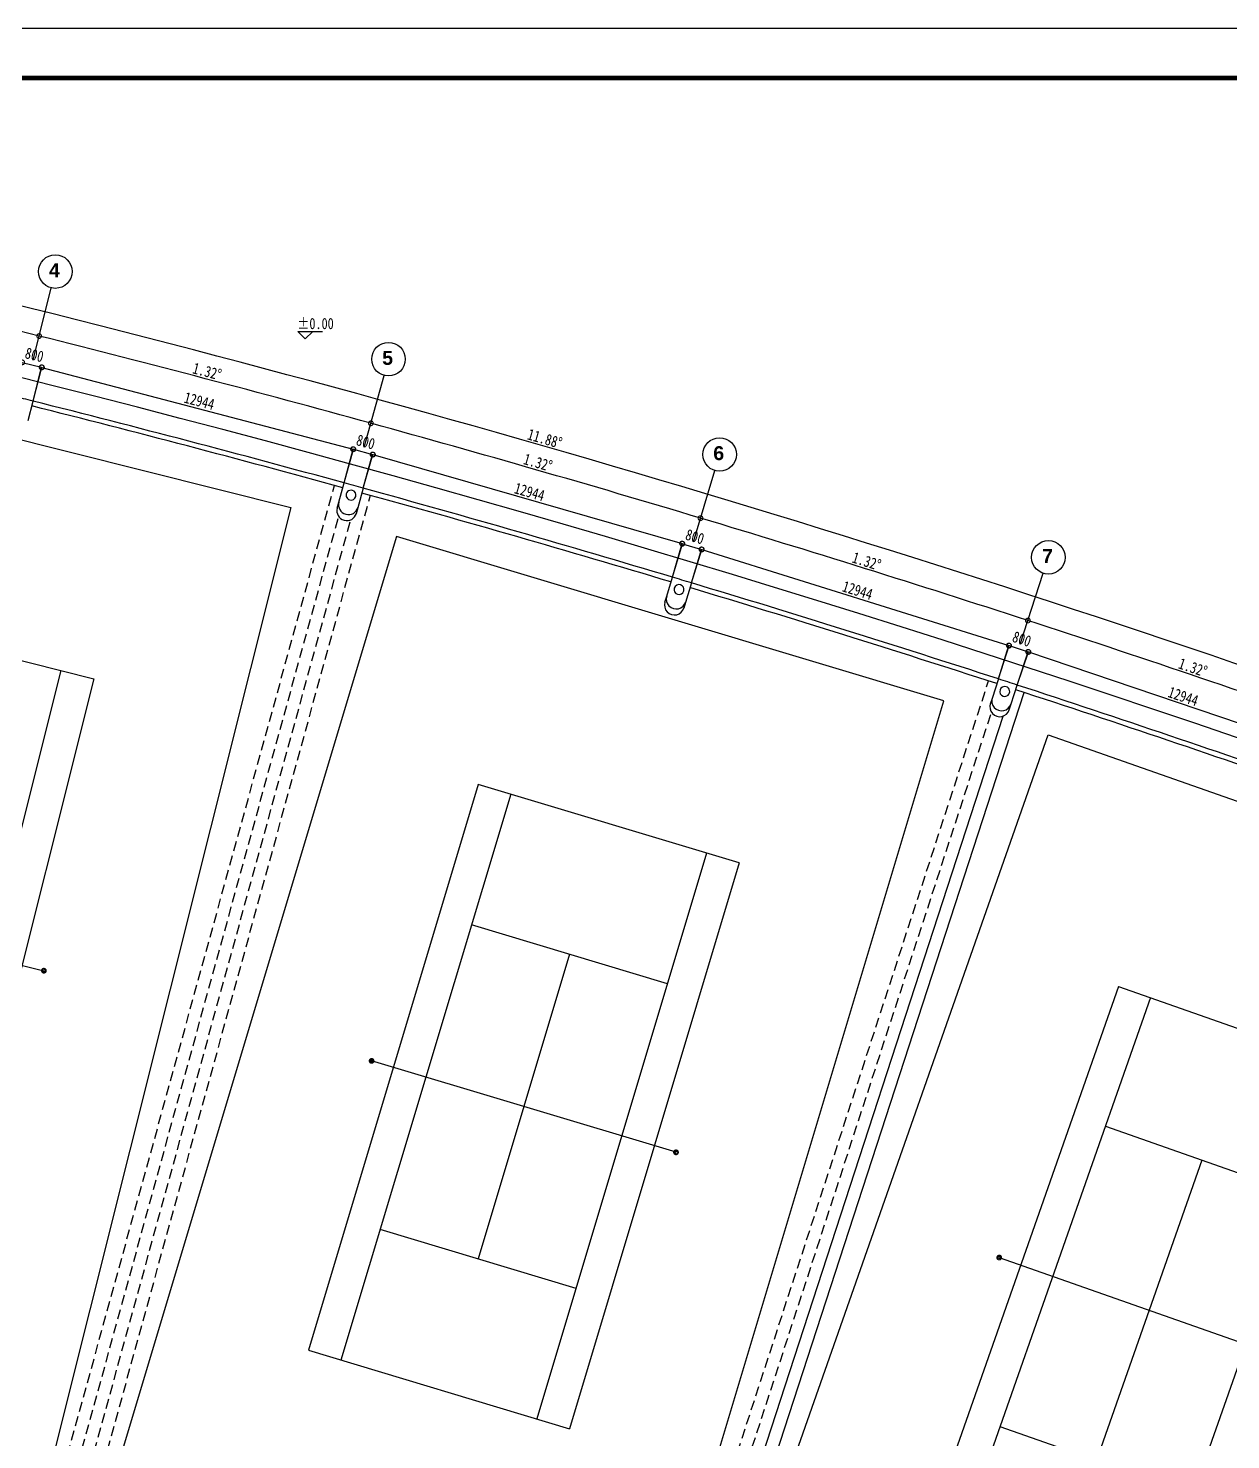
# Model space of a CAD drawing. Extents: x 23317406 to 24383751, y 42324270 to 43451021.
# Drawn here: x 23995823 to 24044219, y 43394221 to 43451021 of the extents above; entities that cross this region are included whole.
import ezdxf

# ---------------------------------------------------------------- set-up
doc = ezdxf.new("R2010")
doc.units = 0
doc.header["$MEASUREMENT"] = 0
doc.linetypes.add('DASHED', pattern=[0.75, 0.5, -0.25])
doc.layers.get('0').update_dxf_attribs({"linetype": 'CONTINUOUS'})
doc.layers.get('DEFPOINTS').update_dxf_attribs({"linetype": 'CONTINUOUS'})
for name, color, linetype in [('FRAME', 7, 'CONTINUOUS'), ('场地', 5, 'CONTINUOUS'), ('墙', 7, 'CONTINUOUS'), ('散水', 9, 'CONTINUOUS'), ('柱形', 7, 'CONTINUOUS'), ('标注', 7, 'CONTINUOUS'), ('汉字', 7, 'CONTINUOUS'), ('辅助件', 9, 'CONTINUOUS'), ('钢', 4, 'CONTINUOUS')]:
    doc.layers.add(name, color=color, linetype=linetype)
doc.styles.add('Q1', font='SimSun.ttf', dxfattribs={"width": 0.8, "height": 450})
doc.styles.add('Q200', font='SimSun.ttf', dxfattribs={"width": 0.8, "height": 450})
doc.styles.add('T-SG-01$0$Arial', font='ARIALBD.TTF')
doc.dimstyles.new('Q2', dxfattribs={"dimscale": 150, "dimtxt": 2.5, "dimasz": 2.5, "dimexe": 0, "dimexo": 0, "dimgap": 0.5, "dimtad": 1, "dimdec": 4, "dimdsep": 46, "dimtxsty": 'Q200', "dimblk1": 'DOTSMALL', "dimblk2": 'DOTSMALL', "dimsah": 1, "dimcen": 2.5, "dimadec": 0, "dimazin": 0, "dimtfac": 1, "dimtdec": 3, "dimtmove": 2, "dimatfit": 3, "dimldrblk": 'DOTSMALL', "dimfxl": 1, "dimtolj": 1, "dimtzin": 10, "dimarcsym": 0})

# ---------------------------------------------------------------- blocks, each defined once
blk = doc.blocks.new('_DOTSMALL')
at = {"color": 0, "linetype": 'ByBlock', "const_width": 0.5}
blk.add_lwpolyline([(-0.0625, 0, 1), (0.0625, 0, 1)], format="xyb", close=True, dxfattribs=at)
blk = doc.blocks.new('*D83')
at = {"color": 0, "linetype": 'ByBlock'}
blk.add_arc((23850579, 42857443), 599173, 71.96798, 73.28798, dxfattribs=at)
at = {"layer": 'DEFPOINTS', "color": 0, "linetype": 'ByBlock'}
for p in [(24023453, 43433223), (24022590, 43430350), (24031671, 43428594), (24036361, 43428137), (24035742, 43426235)]:
    blk.add_point(p, dxfattribs=at)
at = {"color": 0, "linetype": 'ByBlock', "xscale": 375, "yscale": 375, "zscale": 375}
for p, rotation in [((24022878, 43431308), 163.2879804355318), ((24036052, 43427186), 341.9679804355868)]:
    blk.add_blockref('_DOTSMALL', p, dxfattribs=dict(at, rotation=rotation))
at = {"color": 0, "linetype": 'ByBlock', "insert": (24029566, 43429571), "char_height": 450, "attachment_point": 5, "rotation": 342.628, "style": 'Q200'}
blk.add_mtext('\\A1;1.32°', dxfattribs=at)
blk = doc.blocks.new('*D82')
at = {"color": 0, "linetype": 'ByBlock'}
blk.add_arc((23850579, 42857443), 599173, 70.64798, 71.96798, dxfattribs=at)
at = {"layer": 'DEFPOINTS', "color": 0, "linetype": 'ByBlock'}
for p in [(24036361, 43428137), (24035742, 43426235), (24049790, 43424649), (24044780, 43424270), (24048796, 43421819)]:
    blk.add_point(p, dxfattribs=at)
at = {"color": 0, "linetype": 'ByBlock', "xscale": 375, "yscale": 375, "zscale": 375}
for p, rotation in [((24036052, 43427186), 161.9679804351879), ((24049127, 43422762), 340.6479804351894)]:
    blk.add_blockref('_DOTSMALL', p, dxfattribs=dict(at, rotation=rotation))
at = {"color": 0, "linetype": 'ByBlock', "insert": (24042698, 43425296), "char_height": 450, "attachment_point": 5, "rotation": 341.308, "style": 'Q200'}
blk.add_mtext('\\A1;1.32°', dxfattribs=at)
blk = doc.blocks.new('*D81')
at = {"color": 0, "linetype": 'ByBlock'}
blk.add_arc((23850579, 42857443), 599173, 73.28798, 74.60798, dxfattribs=at)
at = {"layer": 'DEFPOINTS', "color": 0, "linetype": 'ByBlock'}
for p in [(24009878, 43436088), (24009347, 43434160), (24023453, 43433223), (24018466, 43432614), (24022590, 43430350)]:
    blk.add_point(p, dxfattribs=at)
at = {"color": 0, "linetype": 'ByBlock', "xscale": 375, "yscale": 375, "zscale": 375}
for p, rotation in [((24009612, 43435124), 164.6079804353284), ((24022878, 43431308), 343.2879804354204)]:
    blk.add_blockref('_DOTSMALL', p, dxfattribs=dict(at, rotation=rotation))
at = {"color": 0, "linetype": 'ByBlock', "insert": (24016339, 43433542), "char_height": 450, "attachment_point": 5, "rotation": 343.948, "style": 'Q200'}
blk.add_mtext('\\A1;1.32°', dxfattribs=at)
blk = doc.blocks.new('*D80')
at = {"color": 0, "linetype": 'ByBlock'}
blk.add_arc((23850579, 42857443), 599173, 74.60798, 75.92798, dxfattribs=at)
at = {"layer": 'DEFPOINTS', "color": 0, "linetype": 'ByBlock'}
for p in [(23996749, 43440575), (23996019, 43437665), (24005171, 43436329), (24009878, 43436088), (24009347, 43434160)]:
    blk.add_point(p, dxfattribs=at)
at = {"color": 0, "linetype": 'ByBlock', "xscale": 375, "yscale": 375, "zscale": 375}
for p, rotation in [((23996262, 43438635), 165.9279804356059), ((24009612, 43435124), 344.6079804353946)]:
    blk.add_blockref('_DOTSMALL', p, dxfattribs=dict(at, rotation=rotation))
at = {"color": 0, "linetype": 'ByBlock', "insert": (24003024, 43437208), "char_height": 450, "attachment_point": 5, "rotation": 345.268, "style": 'Q200'}
blk.add_mtext('\\A1;1.32°', dxfattribs=at)
blk = doc.blocks.new('*D79')
at = {"color": 0, "linetype": 'ByBlock'}
blk.add_arc((23850579, 42857443), 599173, 75.92798, 77.24798, dxfattribs=at)
at = {"layer": 'DEFPOINTS', "color": 0, "linetype": 'ByBlock'}
for p in [(23983056, 43442812), (23982614, 43440861), (23996749, 43440575), (23991795, 43439736), (23996019, 43437665)]:
    blk.add_point(p, dxfattribs=at)
at = {"color": 0, "linetype": 'ByBlock', "xscale": 375, "yscale": 375, "zscale": 375}
for p, rotation in [((23982835, 43441836), 167.2479804353925), ((23996262, 43438635), 345.9279804354297)]:
    blk.add_blockref('_DOTSMALL', p, dxfattribs=dict(at, rotation=rotation))
at = {"color": 0, "linetype": 'ByBlock', "insert": (23989627, 43440566), "char_height": 450, "attachment_point": 5, "rotation": 346.588, "style": 'Q200'}
blk.add_mtext('\\A1;1.32°', dxfattribs=at)
blk = doc.blocks.new('*D76')
at = {"color": 0, "linetype": 'ByBlock'}
blk.add_arc((23850579, 42857443), 600173, 68.00798, 79.88798, dxfattribs=at)
at = {"layer": 'DEFPOINTS', "color": 0, "linetype": 'ByBlock'}
for p in [(23956128, 43449277), (23955602, 43446323), (24036361, 43428137), (24075704, 43414872), (24074581, 43412090)]:
    blk.add_point(p, dxfattribs=at)
at = {"color": 0, "linetype": 'ByBlock', "xscale": 375, "yscale": 375, "zscale": 375}
for p, rotation in [((23955953, 43448292), 169.8879804353845), ((24075330, 43413944), 338.0079804355908)]:
    blk.add_blockref('_DOTSMALL', p, dxfattribs=dict(at, rotation=rotation))
at = {"color": 0, "linetype": 'ByBlock', "insert": (24016615, 43434503), "char_height": 450, "attachment_point": 5, "rotation": 343.948, "style": 'Q200'}
blk.add_mtext('\\A1;11.88°', dxfattribs=at)
blk = doc.blocks.new('*D37')
at = {"color": 0, "linetype": 'ByBlock'}
for p, q in [((23995242, 43436210), (23995583, 43437574)), ((23995583, 43437574), (23996359, 43437379)), ((23996018, 43436016), (23996359, 43437379))]:
    blk.add_line(p, q, dxfattribs=at)
at = {"layer": 'DEFPOINTS', "color": 0, "linetype": 'ByBlock'}
for p in [(23996359, 43437379), (23995242, 43436210), (23996018, 43436016)]:
    blk.add_point(p, dxfattribs=at)
at = {"color": 0, "linetype": 'ByBlock', "xscale": 375, "yscale": 375, "zscale": 375}
for p, rotation in [((23995583, 43437574), 165.9279804354741), ((23996359, 43437379), 345.9279804354741)]:
    blk.add_blockref('_DOTSMALL', p, dxfattribs=dict(at, rotation=rotation))
at = {"color": 0, "linetype": 'ByBlock', "insert": (23996072, 43437877), "char_height": 450, "attachment_point": 5, "rotation": 345.928, "style": 'Q200'}
blk.add_mtext('\\A1;800', dxfattribs=at)
blk = doc.blocks.new('*D36')
at = {"color": 0, "linetype": 'ByBlock'}
for p, q in [((23996018, 43436015), (23996376, 43437375)), ((23996376, 43437375), (24008894, 43434084)), ((24008536, 43432724), (24008894, 43434084))]:
    blk.add_line(p, q, dxfattribs=at)
at = {"layer": 'DEFPOINTS', "color": 0, "linetype": 'ByBlock'}
for p in [(23996018, 43436015), (24008894, 43434084), (24008536, 43432724)]:
    blk.add_point(p, dxfattribs=at)
at = {"color": 0, "linetype": 'ByBlock', "xscale": 375, "yscale": 375, "zscale": 375}
for p, rotation in [((23996376, 43437375), 165.2705005765384), ((24008894, 43434084), 345.2705005765384)]:
    blk.add_blockref('_DOTSMALL', p, dxfattribs=dict(at, rotation=rotation))
at = {"color": 0, "linetype": 'ByBlock', "insert": (24002711, 43436020), "char_height": 450, "attachment_point": 5, "rotation": 345.2705, "style": 'Q200'}
blk.add_mtext('\\A1;12944', dxfattribs=at)
blk = doc.blocks.new('*D35')
at = {"color": 0, "linetype": 'ByBlock'}
for p, q in [((24008536, 43432724), (24008910, 43434080)), ((24008910, 43434080), (24009681, 43433867)), ((24009308, 43432512), (24009681, 43433867))]:
    blk.add_line(p, q, dxfattribs=at)
at = {"layer": 'DEFPOINTS', "color": 0, "linetype": 'ByBlock'}
for p in [(24009681, 43433867), (24008536, 43432724), (24009308, 43432512)]:
    blk.add_point(p, dxfattribs=at)
at = {"color": 0, "linetype": 'ByBlock', "xscale": 375, "yscale": 375, "zscale": 375}
for p, rotation in [((24008910, 43434080), 164.608022281959), ((24009681, 43433867), 344.608022281959)]:
    blk.add_blockref('_DOTSMALL', p, dxfattribs=dict(at, rotation=rotation))
at = {"color": 0, "linetype": 'ByBlock', "insert": (24009405, 43434371), "char_height": 450, "attachment_point": 5, "rotation": 344.608, "style": 'Q200'}
blk.add_mtext('\\A1;800', dxfattribs=at)
blk = doc.blocks.new('*D34')
at = {"color": 0, "linetype": 'ByBlock'}
for p, q in [((24009308, 43432511), (24009697, 43433863)), ((24009697, 43433863), (24022136, 43430284)), ((24021747, 43428932), (24022136, 43430284))]:
    blk.add_line(p, q, dxfattribs=at)
at = {"layer": 'DEFPOINTS', "color": 0, "linetype": 'ByBlock'}
for p in [(24009308, 43432511), (24022136, 43430284), (24021747, 43428932)]:
    blk.add_point(p, dxfattribs=at)
at = {"color": 0, "linetype": 'ByBlock', "xscale": 375, "yscale": 375, "zscale": 375}
for p, rotation in [((24009697, 43433863), 163.9479503700814), ((24022136, 43430284), 343.9479503700814)]:
    blk.add_blockref('_DOTSMALL', p, dxfattribs=dict(at, rotation=rotation))
at = {"color": 0, "linetype": 'ByBlock', "insert": (24015999, 43432362), "char_height": 450, "attachment_point": 5, "rotation": 343.948, "style": 'Q200'}
blk.add_mtext('\\A1;12944', dxfattribs=at)
blk = doc.blocks.new('*D33')
at = {"color": 0, "linetype": 'ByBlock'}
for p, q in [((24021747, 43428932), (24022151, 43430279)), ((24022151, 43430279), (24022917, 43430050)), ((24022514, 43428703), (24022917, 43430050))]:
    blk.add_line(p, q, dxfattribs=at)
at = {"layer": 'DEFPOINTS', "color": 0, "linetype": 'ByBlock'}
for p in [(24022917, 43430050), (24021747, 43428932), (24022514, 43428703)]:
    blk.add_point(p, dxfattribs=at)
at = {"color": 0, "linetype": 'ByBlock', "xscale": 375, "yscale": 375, "zscale": 375}
for p, rotation in [((24022151, 43430279), 163.3288066819694), ((24022917, 43430050), 343.3288066819694)]:
    blk.add_blockref('_DOTSMALL', p, dxfattribs=dict(at, rotation=rotation))
at = {"color": 0, "linetype": 'ByBlock', "insert": (24022652, 43430560), "char_height": 450, "attachment_point": 5, "rotation": 343.3288, "style": 'Q200'}
blk.add_mtext('\\A1;800', dxfattribs=at)
blk = doc.blocks.new('*D32')
at = {"color": 0, "linetype": 'ByBlock'}
for p, q in [((24022513, 43428702), (24022933, 43430045)), ((24022933, 43430045), (24035286, 43426181)), ((24034866, 43424837), (24035286, 43426181))]:
    blk.add_line(p, q, dxfattribs=at)
at = {"layer": 'DEFPOINTS', "color": 0, "linetype": 'ByBlock'}
for p in [(24022513, 43428702), (24035286, 43426181), (24034866, 43424837)]:
    blk.add_point(p, dxfattribs=at)
at = {"color": 0, "linetype": 'ByBlock', "xscale": 375, "yscale": 375, "zscale": 375}
for p, rotation in [((24022933, 43430045), 162.6280013621324), ((24035286, 43426181), 342.6280013621324)]:
    blk.add_blockref('_DOTSMALL', p, dxfattribs=dict(at, rotation=rotation))
at = {"color": 0, "linetype": 'ByBlock', "insert": (24029199, 43428399), "char_height": 450, "attachment_point": 5, "rotation": 342.628, "style": 'Q200'}
blk.add_mtext('\\A1;12944', dxfattribs=at)
blk = doc.blocks.new('*D31')
at = {"color": 0, "linetype": 'ByBlock'}
for p, q in [((24034867, 43424838), (24035302, 43426176)), ((24035302, 43426176), (24036063, 43425928)), ((24035627, 43424590), (24036063, 43425928))]:
    blk.add_line(p, q, dxfattribs=at)
at = {"layer": 'DEFPOINTS', "color": 0, "linetype": 'ByBlock'}
for p in [(24036063, 43425928), (24034867, 43424838), (24035627, 43424590)]:
    blk.add_point(p, dxfattribs=at)
at = {"color": 0, "linetype": 'ByBlock', "xscale": 375, "yscale": 375, "zscale": 375}
for p, rotation in [((24035302, 43426176), 161.9679385891573), ((24036063, 43425928), 341.9679385891573)]:
    blk.add_blockref('_DOTSMALL', p, dxfattribs=dict(at, rotation=rotation))
at = {"color": 0, "linetype": 'ByBlock', "insert": (24035810, 43426444), "char_height": 450, "attachment_point": 5, "rotation": 341.9679, "style": 'Q200'}
blk.add_mtext('\\A1;800', dxfattribs=at)
blk = doc.blocks.new('*D30')
at = {"color": 0, "linetype": 'ByBlock'}
for p, q in [((24035627, 43424590), (24036078, 43425923)), ((24036078, 43425923), (24048340, 43421775)), ((24047889, 43420441), (24048340, 43421775))]:
    blk.add_line(p, q, dxfattribs=at)
at = {"layer": 'DEFPOINTS', "color": 0, "linetype": 'ByBlock'}
for p in [(24035627, 43424590), (24048340, 43421775), (24047889, 43420441)]:
    blk.add_point(p, dxfattribs=at)
at = {"color": 0, "linetype": 'ByBlock', "xscale": 375, "yscale": 375, "zscale": 375}
for p, rotation in [((24036078, 43425923), 161.3079594942913), ((24048340, 43421775), 341.3079594942913)]:
    blk.add_blockref('_DOTSMALL', p, dxfattribs=dict(at, rotation=rotation))
at = {"color": 0, "linetype": 'ByBlock', "insert": (24042305, 43424133), "char_height": 450, "attachment_point": 5, "rotation": 341.308, "style": 'Q200'}
blk.add_mtext('\\A1;12944', dxfattribs=at)

msp = doc.modelspace()

# ---------------------------------------------------------------- linework, layer by layer
for p, q in [((23996019.08985, 43437664.61083), (23996748.51389, 43440574.58344)), ((24009346.78326, 43434160.64433), (24010142.93315, 43437052.62154)), ((24022589.98058, 43430349.74973), (24023452.66491, 43433223.0363)), ((24035742.13466, 43426235.62338), (24036670.64516, 43429087.86024))]:
    msp.add_line(p, q)
at = {"color": 2}
for centre in [(23996912.6343, 43441229.32728), (24010322.09288, 43437703.4109), (24023646.76889, 43433869.52578), (24036879.59036, 43429729.70672)]:
    msp.add_circle(centre, 675, dxfattribs=at)
at = {"layer": 'FRAME'}
msp.add_lwpolyline([(23899660.94955, 43282820.72709), (23899660.94955, 43451020.72709), (24137460.94955, 43451020.72709), (24137460.94955, 43282820.72709)], close=True, dxfattribs=at)
at = {"layer": 'FRAME', "const_width": 180}
msp.add_lwpolyline([(23904660.94955, 43284820.72709), (23904660.94955, 43449020.72709), (24135460.94955, 43449020.72709), (24135460.94955, 43284820.72709)], close=True, dxfattribs=at)
at = {"layer": '场地'}
for p, q in [((23984079.88247, 43437332.75083), (24006389.67247, 43431740.4999)), ((24006389.67247, 43431740.4999), (23996420.87732, 43391970.87426)), ((24010648.606, 43430568.03234), (23998858.5867, 43391299.78251)), ((24032677.13639, 43423954.11907), (24010648.606, 43430568.03234)), ((23987819.95736, 43427513.72352), (23998460.7572, 43424846.46296)), ((23997131.86971, 43425179.56661), (23991352.39993, 43402122.88365)), ((23998460.7572, 43424846.46296), (23992681.28742, 43401789.78)), ((24020887.11709, 43384685.86924), (24032677.13639, 43423954.11907)), ((24023290.4415, 43383903.49665), (24036876.65846, 43422587.01651)), ((24036876.65846, 43422587.01651), (24058577.1696, 43414965.48017)), ((24013931.96428, 43420587.30086), (24007096.6287, 43397821.29358)), ((24024438.61551, 43417432.75179), (24013931.96428, 43420587.30086)), ((24015244.09848, 43420193.34168), (24008408.7629, 43397427.3344)), ((24023126.48131, 43417826.71097), (24016291.14573, 43395060.70369)), ((24024438.61551, 43417432.75179), (24017603.27993, 43394666.74451)), ((23984047.53078, 43416206.64066), (23996453.714, 43413096.86286)), ((24021549.20678, 43412573.38535), (24013666.82395, 43414940.01606)), ((24017608.01536, 43413756.70071), (24013927.22885, 43401497.34466)), ((24039697.28733, 43412465.47956), (24031820.59521, 43390038.47304)), ((24039697.28733, 43412465.47956), (24050047.48765, 43408830.33809)), ((24040989.88299, 43412011.50109), (24033113.19087, 43389584.49457)), ((24021892.51132, 43405788.06723), (24009642.73289, 43409465.97813)), ((24048754.89198, 43409284.31656), (24040878.19986, 43386857.31005)), ((24039172.31226, 43406836.40093), (24046937.32125, 43404109.21641)), ((24043054.81676, 43405472.80867), (24038813.2661, 43393396.00247)), ((24017868.42026, 43400314.02931), (24009986.03743, 43402680.66001)), ((24034900.35583, 43401553.52404), (24046967.72702, 43397315.28709)), ((24007096.6287, 43397821.29358), (24017603.27993, 43394666.74451)), ((24034930.7616, 43394759.59473), (24042695.77059, 43392032.41021))]:
    msp.add_line(p, q, dxfattribs=at)
at = {"layer": '墙'}
for points in [[(23995823.18733, 43435239.73281), (23996017.74346, 43436015.89729)], [(24008324.07125, 43431952.72419), (24008536.45516, 43432724.20101)], [(24009307.76122, 43432511.8641), (24009088.42109, 43431715.11908)], [(24021517.21971, 43428166.26734), (24021747.3198, 43428932.64671)], [(24022513.52955, 43428702.59755), (24022275.89298, 43427911.11692)], [(24034866.50392, 43424838.02911), (24034610.69705, 43424052.23296)], [(24035379.51655, 43423829.51463), (24035627.21068, 43424590.3898)]]:
    msp.add_lwpolyline(points, dxfattribs=at)
for centre, radius, start, end in [((23850578.58196, 42857442.58139), 596572.67138, 75.88956380217, 75.96639706867), ((23850578.58196, 42857442.58139), 596372.67138, 74.6464099521, 75.88955091874), ((23850578.58196, 42857442.58139), 596572.67138, 74.64639706003, 75.88956381081), ((23850578.58196, 42857442.58139), 596572.67138, 74.56956380217, 74.64639706867), ((23850578.58196, 42857442.58139), 596372.67138, 73.32645179788, 74.56955091888), ((23850578.58196, 42857442.58139), 596572.67138, 73.32643886367, 74.56956381635), ((24008710.61091, 43431846.49437), 400, 164.608022281, 344.608022281), ((23850578.58196, 42857442.58139), 596572.67138, 73.24960563392, 73.32643890042), ((23850578.58196, 42857442.58139), 596372.67138, 72.0064099521, 73.24959276451), ((23850578.58196, 42857442.58139), 596572.67138, 72.00639706874, 73.24960567062), ((24021901.20957, 43428051.16097), 400, 163.287980435, 343.287980436), ((23850578.58196, 42857442.58139), 596572.67138, 71.92956380217, 72.00639706867), ((23850578.58196, 42857442.58139), 596372.67138, 70.68636810633, 71.92955091874), ((23850578.58196, 42857442.58139), 596572.67138, 70.68635520037, 71.92956378814), ((24034998.38936, 43423953.77145), 400, 161.96793859, 341.96793859)]:
    msp.add_arc(centre, radius, start, end, dxfattribs=at)
at = {"layer": '散水'}
msp.add_arc((23850578.58196, 42857442.58139), 597372.67138, 69.0155238545, 79.92634562127, dxfattribs=at)
at = {"layer": '柱形', "linetype": 'DASHED'}
for centre, radius in [((23996453.714, 43413096.86286), 80), ((23996453.714, 43413096.86286), 50), ((24009642.73289, 43409465.97813), 80), ((24009642.73289, 43409465.97813), 50), ((24021892.51132, 43405788.06723), 80), ((24021892.51132, 43405788.06723), 50), ((24034900.35583, 43401553.52404), 80), ((24034900.35583, 43401553.52404), 50)]:
    msp.add_circle(centre, radius, dxfattribs=at)
at = {"layer": '柱形'}
for centre, start, end in [((24008815.82399, 43432231.95963), 74.607980435, 254.607980435), ((24008815.82399, 43432231.95963), 74.607980435, 254.607980435), ((24008815.82399, 43432231.95963), 254.607980435, 74.607980435), ((24008815.82399, 43432231.95963), 254.607980435, 74.607980435), ((24022014.56577, 43428434.76776), 73.287980435, 253.287980435), ((24022014.56577, 43428434.76776), 73.287980435, 253.287980435), ((24022014.56577, 43428434.76776), 253.287980435, 73.287980435), ((24022014.56577, 43428434.76776), 253.287980435, 73.287980435), ((24035122.90296, 43424333.44186), 71.967980436, 251.967980435), ((24035122.90296, 43424333.44186), 71.967980436, 251.967980435), ((24035122.90296, 43424333.44186), 251.967980435, 71.967980436), ((24035122.90296, 43424333.44186), 251.967980435, 71.967980436)]:
    msp.add_arc(centre, 200, start, end, dxfattribs=at)
at = {"layer": '汉字', "color": 0}
for p, q in [((24006671.14227, 43438819.53082), (24007659.90212, 43438819.53082)), ((24006671.14227, 43438819.53082), (24006971.14227, 43438519.53082)), ((24007271.14227, 43438819.53082), (24006971.14227, 43438519.53082))]:
    msp.add_line(p, q, dxfattribs=at)
at = {"layer": '辅助件', "linetype": 'DASHED', "ltscale": 800}
for p, q in [((23996613.13181, 43390731.81266), (24008145.68044, 43432623.41137)), ((23998059.33077, 43390333.68128), (24009591.87939, 43432225.27999)), ((23997201.47982, 43390985.16687), (24008319.59275, 43431371.34175)), ((23997683.54613, 43390852.45642), (24008801.47108, 43431237.94843)), ((24021021.61267, 43383439.40059), (24034471.50391, 43424755.33149)), ((24021621.01468, 43383665.41233), (24034587.34589, 43423495.9236))]:
    msp.add_line(p, q, dxfattribs=at)
at = {"layer": '辅助件', "ltscale": 300}
for p, q in [((24022447.93818, 43382975.07793), (24035897.82942, 43424291.00883)), ((24022096.45652, 43383510.63811), (24035063.00393, 43423341.81352))]:
    msp.add_line(p, q, dxfattribs=at)
at = {"layer": '钢'}
for p, q in [((24008257.73953, 43431711.77665), (24008324.07125, 43431952.72419)), ((24009088.42109, 43431715.11909), (24009024.11577, 43431481.53235)), ((24021445.35488, 43427926.91183), (24021517.21971, 43428166.26734)), ((24022275.89299, 43427911.11693), (24022206.22359, 43427679.07359)), ((24034610.69705, 43424052.23297), (24034535.70055, 43423821.85619)), ((24035302.15675, 43423591.8782), (24035379.51655, 43423829.51464))]:
    msp.add_line(p, q, dxfattribs=at)
for centre, start, end in [((24008643.83588, 43431605.57751), 164.608022281, 344.608022281), ((24021828.90225, 43427811.84635), 163.287980435, 343.287980436), ((24034921.41647, 43423715.91643), 161.96793859, 341.96793859)]:
    msp.add_arc(centre, 400, start, end, dxfattribs=at)

# ---------------------------------------------------------------- block references
at = {"linetype": 'ByBlock', "xscale": -375, "yscale": 375, "zscale": 375}
for p in [(23996453.714, 43413096.86286), (24009642.73289, 43409465.97813), (24021892.51132, 43405788.06723), (24034900.35583, 43401553.52404)]:
    msp.add_blockref('_DOTSMALL', p, dxfattribs=at)

# ---------------------------------------------------------------- texts
at = {"color": 3, "style": 'T-SG-01$0$Arial'}
for s, p in [('4', (23996657.84578, 43441000.78776)), ('5', (24010067.30437, 43437474.87138)), ('6', (24023391.98038, 43433640.98626)), ('7', (24036624.80185, 43429501.1672))]:
    msp.add_text(s, height=562.5, dxfattribs=at).set_placement(p)
at = {"layer": '汉字', "color": 0, "style": 'Q1', "width": 0.8}
msp.add_text('%%p0.00', height=450, dxfattribs=at).set_placement((24006648.71221, 43438914.33871))

# ---------------------------------------------------------------- dimensions: what is measured, and where the dimension line sits
at = {"layer": '标注'}
for base, line1, line2, picture, middle in [((24036361.09672, 43428136.97656), ((23955601.70329, 43446323.45964), (23956128.42305, 43449276.85875)), ((24074580.75686, 43412089.83003), (24075704.1892, 43414871.5381)), '*D76', (24016615.27058, 43434503.45089)), ((23991794.74501, 43439736.22331), ((23982614.32068, 43440861.04912), (23983055.78431, 43442811.7182)), ((23996019.08985, 43437664.61083), (23996748.51389, 43440574.58344)), '*D79', (23989627.44801, 43440565.97878)), ((24005171.16613, 43436328.60044), ((24009346.66765, 43434160.22439), (24009877.51131, 43436088.48916)), ((23996019.08985, 43437664.61083), (23996748.51389, 43440574.58344)), '*D80', (24003023.55877, 43437208.06223)), ((24018465.53849, 43432613.73849), ((24009346.66765, 43434160.22439), (24009877.51131, 43436088.48916)), ((24022589.98058, 43430349.74973), (24023452.66491, 43433223.0363)), '*D81', (24016338.76059, 43433542.43984)), ((24031670.8062, 43428593.60909), ((24035741.99984, 43426235.20921), (24036361.09672, 43428136.97656)), ((24022589.98058, 43430349.74973), (24023452.66491, 43433223.0363)), '*D83', (24029565.98654, 43429571.05711)), ((24044779.96068, 43424270.34591), ((24035741.99984, 43426235.20921), (24036361.09672, 43428136.97656)), ((24048795.74511, 43421818.78661), (24049789.85855, 43424649.28806)), '*D82', (24042698.21637, 43425296.02182))]:
    dim = msp.add_angular_dim_2l(base=base, line1=line1, line2=line2, dimstyle='Q2', override={"dimadec": 4, "dimazin": 2}, dxfattribs=at)
    dim.commit()
    dim.dimension.update_dxf_attribs({"geometry": picture, "text_midpoint": middle})
for p1, p2, distance, picture, middle in [((23995241.75077, 43436210.41037), (23996017.74346, 43436015.89729), 1405.42877, '*D37', (23996071.76076, 43437876.52814)), ((23996018.02744, 43436015.23883), (24008536.45516, 43432724.20101), 1406.16981, '*D36', (24002711.04507, 43436019.81982)), ((24008536.45516, 43432724.20101), (24009307.76122, 43432511.8641), 1405.80482, '*D35', (24009404.7247, 43434371.11947)), ((24009307.60994, 43432511.3146), (24021747.27934, 43428932.06377), 1406.56296, '*D34', (24015999.3272, 43432361.7148)), ((24021747.27934, 43428932.06377), (24022513.52955, 43428702.59755), 1406.4693, '*D33', (24022652.22839, 43430559.84295)), ((24022512.53113, 43428702.30285), (24034866.32749, 43424837.48715), 1407.23012, '*D32', (24029199.16453, 43428399.25214)), ((24034866.50392, 43424838.02911), (24035627.21068, 43424590.3898), 1406.56679, '*D31', (24035809.94785, 43426443.92996)), ((24035627.03443, 43424589.8484), (24047888.51806, 43420441.46359), 1407.31277, '*D30', (24042304.93824, 43424132.91622))]:
    dim = msp.add_aligned_dim(p1=p1, p2=p2, distance=distance, dimstyle='Q2', override={"dimdec": 0}, dxfattribs=at)
    dim.commit()
    dim.dimension.update_dxf_attribs({"geometry": picture, "text_midpoint": middle})

doc.saveas('drawing.dxf')
